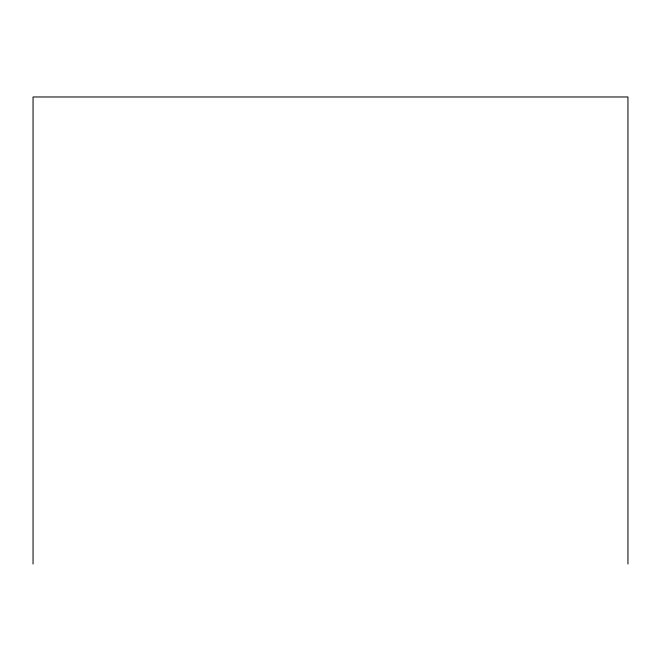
<?xml version="1.0" encoding="UTF-8"?>
<svg xmlns="http://www.w3.org/2000/svg" width="661" height="661" viewBox="0 0 661 661"><rect width="100%" height="100%" fill="white"/><g stroke="black" fill="none" stroke-linecap="round" stroke-linejoin="round"><path stroke-width="0.99" d="M627.95 564.023L627.95 96.977L33.05 96.977L33.05 564.023"/></g></svg>
